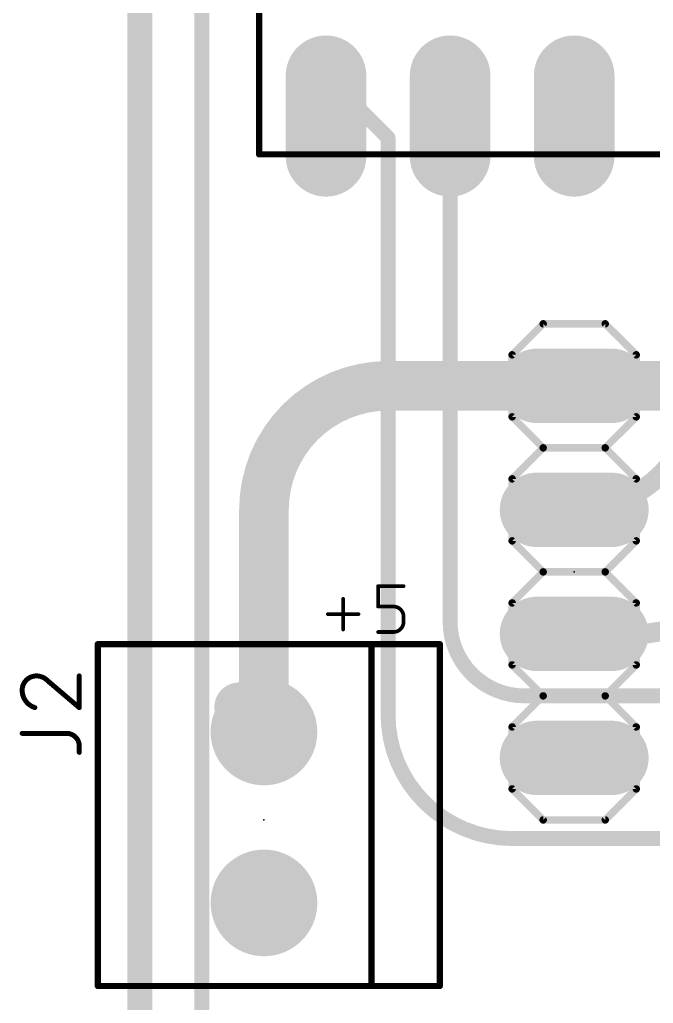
# Model space of a CAD drawing. Extents: x -4 to 102, y -3 to 61.
# Drawn here: x -3.73 to 9.24, y 16.56 to 36.71 of the extents above; entities that cross this region are included whole.
import ezdxf

# ---------------------------------------------------------------- set-up
doc = ezdxf.new("R2010")
doc.units = 0
for name, color, linetype in [('1', 12, 'CONTINUOUS'), ('16', 132, 'CONTINUOUS'), ('17', 110, 'CONTINUOUS'), ('20', 31, 'CONTINUOUS'), ('21', 253, 'CONTINUOUS'), ('23', 53, 'CONTINUOUS'), ('25', 253, 'CONTINUOUS'), ('51', 253, 'CONTINUOUS')]:
    doc.layers.add(name, color=color, linetype=linetype)

# ---------------------------------------------------------------- blocks, each defined once
blk = doc.blocks.new('ROUNDP')
at = {"const_width": 0.5}
blk.add_lwpolyline([(0, -0.25, 1), (0, 0.25, 1), (0, -0.25)], format="xyb", dxfattribs=at)
blk = doc.blocks.new('RECT')
blk.add_solid([(-0.5, -0.5), (0.5, -0.5), (-0.5, 0.5), (0.5, 0.5)])
blk = doc.blocks.new('LONGP100')
at = {"const_width": 1}
blk.add_lwpolyline([(-0.5, 0), (0.5, 0)], dxfattribs=at)
at = {"const_width": 0.5}
for points in [[(-0.5, 0.25, 1), (-0.5, -0.25)], [(0.5, -0.25, 1), (0.5, 0.25)]]:
    blk.add_lwpolyline(points, format="xyb", dxfattribs=at)
blk = doc.blocks.new('OFFSETP100')
at = {"const_width": 1}
blk.add_lwpolyline([(0, 0), (1, 0)], dxfattribs=at)
at = {"const_width": 0.5}
for points in [[(0, 0.25, 1), (0, -0.25)], [(1, -0.25, 1), (1, 0.25)]]:
    blk.add_lwpolyline(points, format="xyb", dxfattribs=at)

msp = doc.modelspace()

# ---------------------------------------------------------------- linework, layer by layer
at = {"layer": '1'}
for points, const_width in [([(2.54, 35.56), (3.81, 34.29)], 0.3048), ([(5.08, 35.56), (5.08, 24.384)], 0.3048), ([(3.81, 34.29), (3.81, 22.479)], 0.3048), ([(7.62, 24.13), (8.89, 24.13)], 0.4064), ([(6.604, 22.86), (26.162, 22.86)], 0.3048), ([(6.35, 19.939), (26.162, 19.939)], 0.3048)]:
    msp.add_lwpolyline(points, dxfattribs=dict(at, const_width=const_width))
for points, const_width in [([(2.5939, 35.6139, 1), (2.4861, 35.5061)], 0.1524), ([(5.1562, 35.56, 1), (5.0038, 35.56)], 0.1524), ([(3.8862, 34.29, 1), (3.7338, 34.29)], 0.1524), ([(3.7561, 34.2361, 1), (3.8639, 34.3439)], 0.1524), ([(7.62, 26.67, 0.4142), (10.16, 29.21)], 0.4064), ([(7.62, 26.7716, 1), (7.62, 26.5684)], 0.2032), ([(8.89, 24.13, 0.4142), (11.43, 26.67)], 0.4064), ([(5.08, 24.384, 0.4142), (6.604, 22.86)], 0.3048), ([(5.1562, 24.384, 1), (5.0038, 24.384)], 0.1524), ([(5.0038, 24.384, 1), (5.1562, 24.384)], 0.1524), ([(7.62, 24.2316, 1), (7.62, 24.0284)], 0.2032), ([(8.89, 24.2316, 1), (8.89, 24.0284)], 0.2032), ([(8.89, 24.0284, 1), (8.89, 24.2316)], 0.2032), ([(6.604, 22.9362, 1), (6.604, 22.7838)], 0.1524), ([(6.604, 22.7838, 1), (6.604, 22.9362)], 0.1524), ([(3.81, 22.479, 0.4142), (6.35, 19.939)], 0.3048), ([(3.8862, 22.479, 1), (3.7338, 22.479)], 0.1524), ([(3.7338, 22.479, 1), (3.8862, 22.479)], 0.1524), ([(6.35, 20.0152, 1), (6.35, 19.8628)], 0.1524), ([(6.35, 19.8628, 1), (6.35, 20.0152)], 0.1524)]:
    msp.add_lwpolyline(points, format="xyb", dxfattribs=dict(at, const_width=const_width))
at = {"layer": '16'}
for points, const_width in [([(0, 59.69), (0, 1.27)], 0.3048), ([(3.81, 29.21), (7.62, 29.21)], 1.016), ([(7.62, 29.21), (13.97, 29.21)], 1.016), ([(1.27, 22.12), (1.27, 26.67)], 1.016), ([(0.762, 22.628), (1.27, 22.12)], 1.016)]:
    msp.add_lwpolyline(points, dxfattribs=dict(at, const_width=const_width))
for points, const_width in [([(3.81, 29.21, 0.4142), (1.27, 26.67)], 1.016), ([(3.81, 29.464, 1), (3.81, 28.956)], 0.508), ([(3.81, 28.956, 1), (3.81, 29.464)], 0.508), ([(7.62, 29.464, 1), (7.62, 28.956)], 0.508), ([(7.62, 28.956, 1), (7.62, 29.464)], 0.508), ([(1.524, 26.67, 1), (1.016, 26.67)], 0.508), ([(1.016, 26.67, 1), (1.524, 26.67)], 0.508), ([(0.9416, 22.8076, 1), (0.5824, 22.4484)], 0.508), ([(1.016, 22.12, 1), (1.524, 22.12)], 0.508), ([(1.0904, 21.9404, 1), (1.4496, 22.2996)], 0.508)]:
    msp.add_lwpolyline(points, format="xyb", dxfattribs=dict(at, const_width=const_width))
at = {"layer": '20', "const_width": 0.508}
msp.add_lwpolyline([(-1.27, 0), (-1.27, 60.96)], dxfattribs=at)
at = {"layer": '21'}
for points, const_width in [([(1.17, 33.95), (1.17, 40.45)], 0.127), ([(52.17, 33.95), (1.17, 33.95)], 0.127), ([(6.985, 30.48), (6.35, 29.845)], 0.1524), ([(8.255, 30.48), (6.985, 30.48)], 0.1524), ([(8.89, 29.845), (8.255, 30.48)], 0.1524), ([(6.35, 28.575), (6.35, 29.845)], 0.1524), ([(8.89, 29.845), (8.89, 28.575)], 0.1524), ([(6.985, 27.94), (6.35, 28.575)], 0.1524), ([(8.89, 28.575), (8.255, 27.94)], 0.1524), ([(6.35, 27.305), (6.985, 27.94)], 0.1524), ([(8.255, 27.94), (6.985, 27.94)], 0.1524), ([(8.255, 27.94), (8.89, 27.305)], 0.1524), ([(6.35, 26.035), (6.35, 27.305)], 0.1524), ([(8.89, 27.305), (8.89, 26.035)], 0.1524), ([(6.985, 25.4), (6.35, 26.035)], 0.1524), ([(8.89, 26.035), (8.255, 25.4)], 0.1524), ([(6.35, 24.765), (6.985, 25.4)], 0.1524), ([(8.255, 25.4), (6.985, 25.4)], 0.1524), ([(8.255, 25.4), (8.89, 24.765)], 0.1524), ([(6.35, 23.495), (6.35, 24.765)], 0.1524), ([(8.89, 24.765), (8.89, 23.495)], 0.1524), ([(3.47, 23.92), (-2.13, 23.92)], 0.127), ([(-2.13, 23.92), (-2.13, 16.92)], 0.127), ([(4.87, 23.92), (3.47, 23.92)], 0.127), ([(3.47, 16.92), (3.47, 23.92)], 0.127), ([(4.87, 16.92), (4.87, 23.92)], 0.127), ([(6.985, 22.86), (6.35, 23.495)], 0.1524), ([(8.89, 23.495), (8.255, 22.86)], 0.1524), ([(6.985, 22.86), (6.35, 22.225)], 0.1524), ([(8.255, 22.86), (6.985, 22.86)], 0.1524), ([(8.89, 22.225), (8.255, 22.86)], 0.1524), ([(6.35, 20.955), (6.35, 22.225)], 0.1524), ([(8.89, 22.225), (8.89, 20.955)], 0.1524), ([(6.985, 20.32), (6.35, 20.955)], 0.1524), ([(8.89, 20.955), (8.255, 20.32)], 0.1524), ([(8.255, 20.32), (6.985, 20.32)], 0.1524), ([(-2.13, 16.92), (3.47, 16.92)], 0.127), ([(3.47, 16.92), (4.87, 16.92)], 0.127)]:
    msp.add_lwpolyline(points, dxfattribs=dict(at, const_width=const_width))
for points, const_width in [([(1.17, 33.9818, 1), (1.17, 33.9183)], 0.0635), ([(1.1383, 33.95, 1), (1.2018, 33.95)], 0.0635), ([(6.985, 30.5181, 1), (6.985, 30.4419)], 0.0762), ([(7.0119, 30.4531, 1), (6.9581, 30.5069)], 0.0762), ([(8.2819, 30.5069, 1), (8.2281, 30.4531)], 0.0762), ([(8.255, 30.4419, 1), (8.255, 30.5181)], 0.0762), ([(6.3881, 29.845, 1), (6.3119, 29.845)], 0.0762), ([(6.3231, 29.8719, 1), (6.3769, 29.8181)], 0.0762), ([(8.9281, 29.845, 1), (8.8519, 29.845)], 0.0762), ([(8.8631, 29.8181, 1), (8.9169, 29.8719)], 0.0762), ([(6.3119, 28.575, 1), (6.3881, 28.575)], 0.0762), ([(6.3769, 28.6019, 1), (6.3231, 28.5481)], 0.0762), ([(8.8519, 28.575, 1), (8.9281, 28.575)], 0.0762), ([(8.9169, 28.5481, 1), (8.8631, 28.6019)], 0.0762), ([(6.985, 27.9781, 1), (6.985, 27.9019)], 0.0762), ([(7.0119, 27.9131, 1), (6.9581, 27.9669)], 0.0762), ([(6.9581, 27.9131, 1), (7.0119, 27.9669)], 0.0762), ([(8.2819, 27.9669, 1), (8.2281, 27.9131)], 0.0762), ([(8.2281, 27.9669, 1), (8.2819, 27.9131)], 0.0762), ([(8.255, 27.9019, 1), (8.255, 27.9781)], 0.0762), ([(6.3881, 27.305, 1), (6.3119, 27.305)], 0.0762), ([(6.3231, 27.3319, 1), (6.3769, 27.2781)], 0.0762), ([(8.9281, 27.305, 1), (8.8519, 27.305)], 0.0762), ([(8.8631, 27.2781, 1), (8.9169, 27.3319)], 0.0762), ([(6.3119, 26.035, 1), (6.3881, 26.035)], 0.0762), ([(6.3769, 26.0619, 1), (6.3231, 26.0081)], 0.0762), ([(8.8519, 26.035, 1), (8.9281, 26.035)], 0.0762), ([(8.9169, 26.0081, 1), (8.8631, 26.0619)], 0.0762), ([(6.985, 25.4381, 1), (6.985, 25.3619)], 0.0762), ([(7.0119, 25.3731, 1), (6.9581, 25.4269)], 0.0762), ([(6.9581, 25.3731, 1), (7.0119, 25.4269)], 0.0762), ([(8.2819, 25.4269, 1), (8.2281, 25.3731)], 0.0762), ([(8.2281, 25.4269, 1), (8.2819, 25.3731)], 0.0762), ([(8.255, 25.3619, 1), (8.255, 25.4381)], 0.0762), ([(6.3881, 24.765, 1), (6.3119, 24.765)], 0.0762), ([(6.3231, 24.7919, 1), (6.3769, 24.7381)], 0.0762), ([(8.9281, 24.765, 1), (8.8519, 24.765)], 0.0762), ([(8.8631, 24.7381, 1), (8.9169, 24.7919)], 0.0762), ([(-2.0982, 23.92, 1), (-2.1618, 23.92)], 0.0635), ([(-2.13, 23.9518, 1), (-2.13, 23.8883)], 0.0635), ([(3.47, 23.9518, 1), (3.47, 23.8883)], 0.0635), ([(3.5018, 23.92, 1), (3.4383, 23.92)], 0.0635), ([(3.47, 23.8883, 1), (3.47, 23.9518)], 0.0635), ([(4.9017, 23.92, 1), (4.8383, 23.92)], 0.0635), ([(4.87, 23.8883, 1), (4.87, 23.9518)], 0.0635), ([(6.3769, 23.5219, 1), (6.3231, 23.4681)], 0.0762), ([(8.9169, 23.4681, 1), (8.8631, 23.5219)], 0.0762), ([(6.3119, 23.495, 1), (6.3881, 23.495)], 0.0762), ([(8.8519, 23.495, 1), (8.9281, 23.495)], 0.0762), ([(6.985, 22.8981, 1), (6.985, 22.8219)], 0.0762), ([(7.0119, 22.8331, 1), (6.9581, 22.8869)], 0.0762), ([(6.9581, 22.8331, 1), (7.0119, 22.8869)], 0.0762), ([(8.2819, 22.8869, 1), (8.2281, 22.8331)], 0.0762), ([(8.2281, 22.8869, 1), (8.2819, 22.8331)], 0.0762), ([(8.255, 22.8219, 1), (8.255, 22.8981)], 0.0762), ([(6.3881, 22.225, 1), (6.3119, 22.225)], 0.0762), ([(6.3231, 22.2519, 1), (6.3769, 22.1981)], 0.0762), ([(8.9281, 22.225, 1), (8.8519, 22.225)], 0.0762), ([(8.8631, 22.1981, 1), (8.9169, 22.2519)], 0.0762), ([(6.3119, 20.955, 1), (6.3881, 20.955)], 0.0762), ([(6.3769, 20.9819, 1), (6.3231, 20.9281)], 0.0762), ([(8.8519, 20.955, 1), (8.9281, 20.955)], 0.0762), ([(8.9169, 20.9281, 1), (8.8631, 20.9819)], 0.0762), ([(6.985, 20.3581, 1), (6.985, 20.2819)], 0.0762), ([(6.9581, 20.2931, 1), (7.0119, 20.3469)], 0.0762), ([(8.2281, 20.3469, 1), (8.2819, 20.2931)], 0.0762), ([(8.255, 20.2819, 1), (8.255, 20.3581)], 0.0762), ([(-2.1618, 16.92, 1), (-2.0982, 16.92)], 0.0635), ([(-2.13, 16.9518, 1), (-2.13, 16.8883)], 0.0635), ([(3.47, 16.9518, 1), (3.47, 16.8883)], 0.0635), ([(3.4383, 16.92, 1), (3.5018, 16.92)], 0.0635), ([(3.47, 16.8883, 1), (3.47, 16.9518)], 0.0635), ([(4.8383, 16.92, 1), (4.9017, 16.92)], 0.0635), ([(4.87, 16.8883, 1), (4.87, 16.9518)], 0.0635)]:
    msp.add_lwpolyline(points, format="xyb", dxfattribs=dict(at, const_width=const_width))
at = {"layer": '23'}
for p in [(7.62, 25.4), (1.27, 20.32)]:
    msp.add_point(p, dxfattribs=at)
at = {"layer": '25'}
for points, const_width in [([(3.6247, 25.1079, 1), (3.5866, 25.1079)], 0.0381), ([(3.6057, 25.127, 1), (3.6057, 25.0889)], 0.0381), ([(4.1278, 25.0889, 1), (4.1278, 25.127)], 0.0381), ([(2.9104, 24.8468, 1), (2.8723, 24.8468)], 0.0381), ([(3.5866, 24.6902, 1), (3.6247, 24.6902)], 0.0381), ([(3.6057, 24.7093, 1), (3.6057, 24.6712)], 0.0381), ([(4.1278, 24.4814, 0.4142), (3.9189, 24.6902)], 0.0762), ([(3.9189, 24.7093, 1), (3.9189, 24.6712)], 0.0381), ([(3.9189, 24.6712, 1), (3.9189, 24.7093)], 0.0381), ([(2.5781, 24.5526, 1), (2.5781, 24.5145)], 0.0381), ([(3.2046, 24.5145, 1), (3.2046, 24.5526)], 0.0381), ([(3.9189, 24.1681, 0.4142), (4.1278, 24.3769)], 0.0762), ([(4.1468, 24.4814, 1), (4.1087, 24.4814)], 0.0381), ([(4.1087, 24.4814, 1), (4.1468, 24.4814)], 0.0381), ([(4.1468, 24.3769, 1), (4.1087, 24.3769)], 0.0381), ([(4.1087, 24.3769, 1), (4.1468, 24.3769)], 0.0381), ([(2.8723, 24.2203, 1), (2.9104, 24.2203)], 0.0381), ([(3.6057, 24.1872, 1), (3.6057, 24.1491)], 0.0381), ([(3.9189, 24.1872, 1), (3.9189, 24.1491)], 0.0381), ([(3.9189, 24.1491, 1), (3.9189, 24.1872)], 0.0381), ([(-3.3871, 23.2692, 0.4142), (-3.6792, 22.9771)], 0.1016), ([(-3.1599, 23.1718, 0.2053), (-3.3871, 23.2692)], 0.1016), ([(-3.3871, 23.2946, 1), (-3.3871, 23.2438)], 0.0508), ([(-3.3871, 23.2438, 1), (-3.3871, 23.2946)], 0.0508), ([(-3.1435, 23.1912, 1), (-3.1764, 23.1525)], 0.0508), ([(-3.1783, 23.1543, 1), (-3.1415, 23.1894)], 0.0508), ([(-2.4854, 23.2692, 1), (-2.5362, 23.2692)], 0.0508), ([(-3.6792, 22.9771, 0.3252), (-3.4196, 22.6201)], 0.1016), ([(-3.6538, 22.9771, 1), (-3.7046, 22.9771)], 0.0508), ([(-3.7046, 22.9771, 1), (-3.6538, 22.9771)], 0.0508), ([(-3.4274, 22.5959, 1), (-3.4117, 22.6443)], 0.0508), ([(-2.5362, 22.6201, 1), (-2.4854, 22.6201)], 0.0508), ([(-2.5273, 22.6007, 1), (-2.4943, 22.6394)], 0.0508), ([(-3.6792, 22.1182, 1), (-3.6792, 22.0674)], 0.0508), ([(-2.5108, 21.8331, 0.4142), (-2.7704, 22.0928)], 0.1016), ([(-2.7704, 22.1182, 1), (-2.7704, 22.0674)], 0.0508), ([(-2.7704, 22.0674, 1), (-2.7704, 22.1182)], 0.0508), ([(-2.4854, 21.8331, 1), (-2.5362, 21.8331)], 0.0508), ([(-2.5362, 21.8331, 1), (-2.4854, 21.8331)], 0.0508), ([(-2.5362, 21.7033, 1), (-2.4854, 21.7033)], 0.0508)]:
    msp.add_lwpolyline(points, format="xyb", dxfattribs=dict(at, const_width=const_width))
for points, const_width in [([(3.6057, 24.6902), (3.6057, 25.1079)], 0.0762), ([(3.6057, 25.1079), (4.1278, 25.1079)], 0.0762), ([(2.8914, 24.2203), (2.8914, 24.8468)], 0.0762), ([(3.9189, 24.6902), (3.6057, 24.6902)], 0.0762), ([(2.5781, 24.5336), (3.2046, 24.5336)], 0.0762), ([(4.1278, 24.3769), (4.1278, 24.4814)], 0.0762), ([(3.6057, 24.1681), (3.9189, 24.1681)], 0.0762), ([(-3.1599, 23.1718), (-2.5108, 22.6201)], 0.1016), ([(-2.5108, 22.6201), (-2.5108, 23.2692)], 0.1016), ([(-3.6792, 22.0928), (-2.7704, 22.0928)], 0.1016), ([(-2.5108, 21.8331), (-2.5108, 21.7033)], 0.1016)]:
    msp.add_lwpolyline(points, dxfattribs=dict(at, const_width=const_width))

# ---------------------------------------------------------------- block references
at = {"layer": '17'}
for name, p, xscale, yscale, rotation in [('OFFSETP100', (2.54, 35.56), 1.65, 1.65, 270), ('OFFSETP100', (2.54, 35.56), 1.65, 1.65, 270), ('OFFSETP100', (5.08, 35.56), 1.65, 1.65, 270), ('OFFSETP100', (5.08, 35.56), 1.65, 1.65, 270), ('OFFSETP100', (7.62, 35.56), 1.65, 1.65, 270), ('OFFSETP100', (7.62, 35.56), 1.65, 1.65, 270), ('ROUNDP', (1.27, 22.12), 2.1844, 2.1844, 90), ('ROUNDP', (1.27, 22.12), 2.1844, 2.1844, 90), ('ROUNDP', (1.27, 18.62), 2.1844, 2.1844, 90), ('ROUNDP', (1.27, 18.62), 2.1844, 2.1844, 90)]:
    msp.add_blockref(name, p, dxfattribs=dict(at, xscale=xscale, yscale=yscale, rotation=rotation))
at = {"layer": '17', "xscale": 1.524, "yscale": 1.524}
for p in [(7.62, 29.21), (7.62, 29.21), (7.62, 26.67), (7.62, 26.67), (7.62, 24.13), (7.62, 24.13), (7.62, 21.59), (7.62, 21.59)]:
    msp.add_blockref('LONGP100', p, dxfattribs=at)
at = {"layer": '51', "xscale": 0.508, "yscale": 0.508, "rotation": 270}
for p in [(7.62, 29.21), (7.62, 26.67), (7.62, 24.13), (7.62, 21.59)]:
    msp.add_blockref('RECT', p, dxfattribs=at)

doc.saveas('drawing.dxf')
